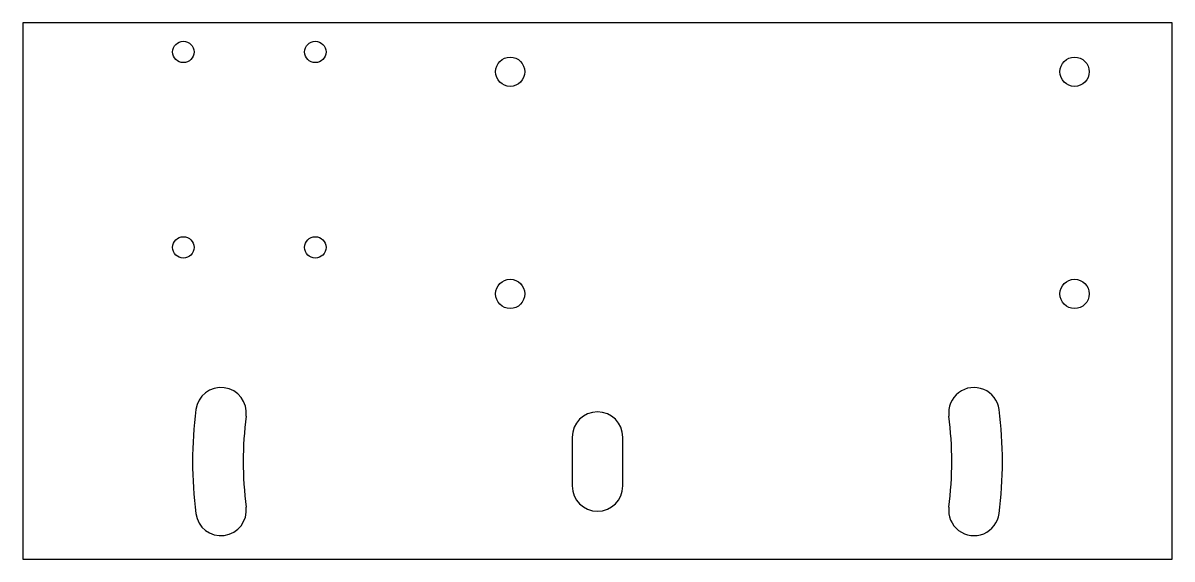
# Model space of a CAD drawing. Header units: millimetres. Extents: x 0 to 118, y -55 to 0.
import ezdxf

# ---------------------------------------------------------------- set-up
doc = ezdxf.new("R2010")
doc.units = ezdxf.units.MM

msp = doc.modelspace()

# ---------------------------------------------------------------- linework, layer by layer
at = {"color": 7, "linetype": 'Continuous', "lineweight": 25}
for p, q in [((0, 0), (0, -55)), ((117.92, 0), (0, 0)), ((117.92, -55), (117.92, 0)), ((56.36, -42.5), (56.36, -47.5)), ((61.56, -47.5), (61.56, -42.5)), ((0, -55), (117.92, -55))]:
    msp.add_line(p, q, dxfattribs=at)
for centre, radius in [((16.46, -2.97), 1.1), ((30, -2.97), 1.1), ((50, -5), 1.5), ((107.92, -5), 1.5), ((16.46, -23.03), 1.1), ((30, -23.03), 1.1), ((50, -27.8), 1.5), ((107.92, -27.8), 1.5)]:
    msp.add_circle(centre, radius, dxfattribs=at)
for centre, radius, start, end in [((20.32, -40), 2.6, 352.6265, 172.6265), ((97.6, -40), 2.6, 7.3735, 187.3735), ((58.96, -45), 41.56, 172.6265, 187.3735), ((58.96, -42.5), 2.6, 0, 180), ((58.96, -45), 41.56, 352.6265, 7.3735), ((58.96, -45), 36.36, 172.6265, 187.3735), ((58.96, -45), 36.36, 352.6265, 7.3735), ((58.96, -47.5), 2.6, 180, 0), ((20.32, -50), 2.6, 187.3735, 7.3735), ((97.6, -50), 2.6, 172.6265, 352.6265)]:
    msp.add_arc(centre, radius, start, end, dxfattribs=at)

doc.saveas('drawing.dxf')
